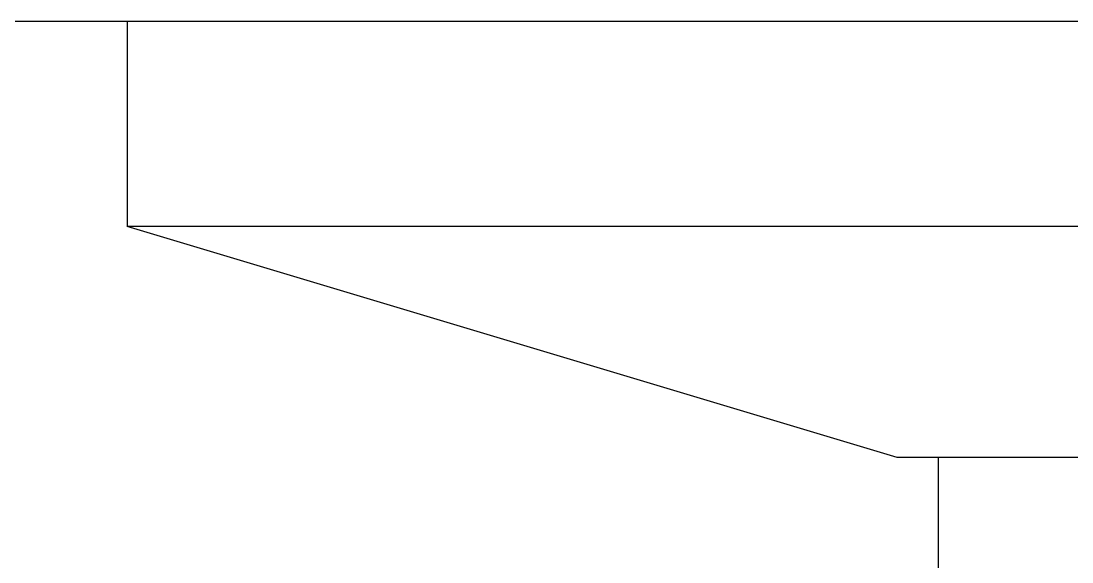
# Model space of a CAD drawing. Extents: x 0 to 1128, y 0 to 827.
# Drawn here: x 501.96 to 522.43, y 746.84 to 757.37 of the extents above; entities that cross this region are included whole.
import ezdxf

# ---------------------------------------------------------------- set-up
doc = ezdxf.new("R2010")
doc.units = 0
doc.header["$LTSCALE"] = 10
doc.header["$MEASUREMENT"] = 0
doc.layers.get('0').update_dxf_attribs({"linetype": 'CONTINUOUS'})
doc.layers.add('DEF_LAYER_AXIS', color=7, linetype='CONTINUOUS')
doc.layers.add('DLB3013-CR2S_시공도$0$1', color=7, linetype='CONTINUOUS')

msp = doc.modelspace()

# ---------------------------------------------------------------- linework, layer by layer
at = {"ltscale": 0.5}
msp.add_line((107.965, 757.371), (816.871, 757.371), dxfattribs=at)
at = {"color": 7, "linetype": 'Continuous'}
for p, q in [((504.023, 757.371), (562.022, 757.371)), ((519.023, 748.871), (504.023, 753.371)), ((562.023, 753.371), (504.023, 753.371)), ((547.022, 748.871), (519.023, 748.871))]:
    msp.add_line(p, q, dxfattribs=at)
at = {"color": 0}
msp.add_line((504.023, 757.371), (504.023, 753.371), dxfattribs=at)
at = {"layer": 'DEF_LAYER_AXIS', "color": 7, "linetype": 'Continuous'}
msp.add_line((519.823, 748.871), (519.823, 717.871), dxfattribs=at)
at = {"layer": 'DLB3013-CR2S_시공도$0$1', "color": 7, "linetype": 'Continuous', "lineweight": 18}
msp.add_line((521.225, 757.371), (471.225, 757.371), dxfattribs=at)

doc.saveas('drawing.dxf')
